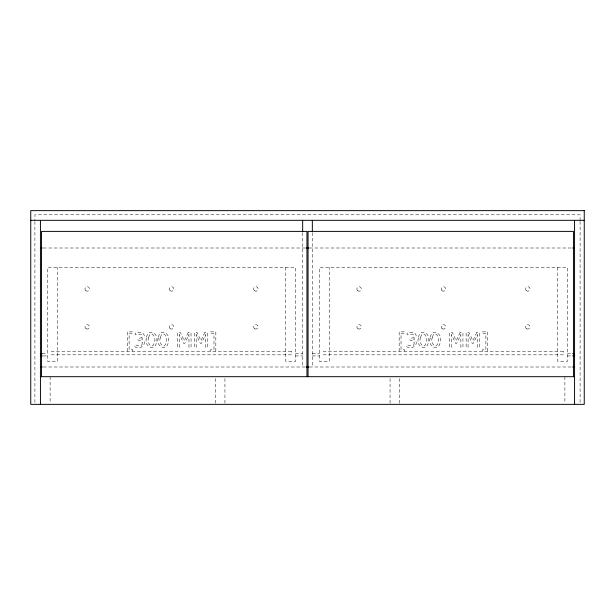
<?xml version="1.0" encoding="UTF-8"?>
<svg xmlns="http://www.w3.org/2000/svg" width="615" height="615" viewBox="0 0 615 615"><rect width="100%" height="100%" fill="white"/><g stroke="black" fill="none" stroke-linecap="round" stroke-linejoin="round"><path stroke-width="0.46" stroke-dasharray="3.08 2.31" d="M43.319 247.999L305.578 247.999M309.422 247.999L571.681 247.999M42.235 353.717L47.632 353.717M295.461 353.717L302.657 353.717M312.343 353.717L319.539 353.717M567.368 353.717L572.765 353.717M43.135 355.931L47.632 355.931M295.461 355.931L302.657 355.931M312.343 355.931L319.539 355.931M567.368 355.931L572.765 355.931M43.319 367.001L305.578 367.001M309.422 367.001L571.681 367.001M580.099 220.531L580.099 214.789L34.901 214.789L34.901 220.531M580.099 221.492L580.099 404.363M564.877 376.688L564.877 403.409M557.682 267.371L557.682 361.466L567.368 361.466L567.368 267.371L319.539 267.371L319.539 361.466L329.225 361.466L329.225 267.371M487.733 351.227L487.733 331.854L482.245 331.854L482.245 333.276L485.888 333.276L485.888 349.804L482.245 349.804L482.245 351.227M404.662 351.227L404.662 349.804L401.018 349.804L401.018 333.276L404.662 333.276L404.662 331.854L399.173 331.854L399.173 351.227M399.75 378.594L399.75 403.409M390.064 378.594L390.064 404.363M312.343 232.731L312.343 367.001M302.657 232.731L302.657 367.001M285.775 267.371L285.775 361.466L295.461 361.466L295.461 267.371L47.632 267.371L47.632 361.466L57.318 361.466L57.318 267.371M224.936 378.594L224.936 403.409M215.827 351.227L215.827 331.854L210.338 331.854L210.338 333.276L213.982 333.276L213.982 349.804L210.338 349.804L210.338 351.227M215.25 378.594L215.25 404.363M132.755 351.227L132.755 349.804L129.112 349.804L129.112 333.276L132.755 333.276L132.755 331.854L127.267 331.854L127.267 351.227M50.123 376.688L50.123 403.409M34.901 221.492L34.901 403.402M146.554 338.073C143.287 346.637 155.818 352.426 156.456 341.779C159.7 333.23 147.185 327.426 146.554 338.073M158.363 338.073C155.088 346.637 167.626 352.426 168.256 341.779C171.508 333.23 158.993 327.426 158.363 338.073M418.461 338.073C415.194 346.637 427.725 352.426 428.363 341.779C431.607 333.23 419.092 327.426 418.461 338.073M430.269 338.073C426.995 346.637 439.533 352.426 440.163 341.779C443.415 333.23 430.9 327.426 430.269 338.073M148.738 337.335C146.016 341.978 152.366 351.004 154.257 342.578C157.017 337.873 150.598 328.817 148.738 337.335M160.546 337.335C157.824 341.978 164.174 351.004 166.065 342.578C168.825 337.873 162.398 328.817 160.546 337.335M420.645 337.335C417.923 341.978 424.273 351.004 426.164 342.578C428.924 337.873 422.505 328.817 420.645 337.335M432.453 337.335C429.731 341.978 436.081 351.004 437.972 342.578C440.732 337.873 434.305 328.817 432.453 337.335M142.234 342.793C142.672 349.543 133.263 341.932 134.816 346.722C139.674 350.811 148.453 343.554 142.226 339.549C139.613 339.142 146.362 336.836 143.718 334.199C141.927 331.424 137.875 332.039 135.254 333.13C133.747 337.789 142.557 330.709 141.881 336.559A2.037 2.037 0 0 1 141.043 337.843L138.029 338.481L138.029 340.126L141.289 340.656L142.234 342.793M414.141 342.793C414.579 349.543 405.17 341.932 406.723 346.722C411.581 350.811 420.36 343.554 414.133 339.549C411.52 339.142 418.269 336.836 415.625 334.199C413.834 331.424 409.782 332.039 407.161 333.13C405.654 337.789 414.464 330.709 413.787 336.559A2.037 2.037 0 0 1 412.949 337.843L409.936 338.481L409.936 340.126L413.195 340.656L414.141 342.793M188.136 332.523L184.346 340.764L180.418 332.523L177.566 332.523L177.566 347.329L179.519 347.329L179.519 334.568L183.585 343.255L184.854 343.255L188.951 334.568L188.951 347.329L191.042 347.329L191.042 332.523L188.136 332.523M204.803 332.523L201.013 340.764L197.084 332.523L194.232 332.523L194.232 347.329L196.185 347.329L196.185 334.568L200.252 343.255L201.52 343.255L205.618 334.568L205.618 347.329L207.709 347.329L207.709 332.523L204.803 332.523M460.043 332.523L456.253 340.764L452.325 332.523L449.473 332.523L449.473 347.329L451.425 347.329L451.425 334.568L455.492 343.255L456.76 343.255L460.858 334.568L460.858 347.329L462.949 347.329L462.949 332.523L460.043 332.523M476.71 332.523L472.92 340.764L468.991 332.523L466.139 332.523L466.139 347.329L468.092 347.329L468.092 334.568L472.159 343.255L473.427 343.255L477.524 334.568L477.524 347.329L479.615 347.329L479.615 332.523L476.71 332.523M291.31 351.227L51.783 351.227L51.783 354.824L291.31 354.824L291.31 351.227M563.217 351.227L323.69 351.227L323.69 354.824L563.217 354.824L563.217 351.227M526.225 290.526A2.214 2.214 0 0 0 529.93 289.534A2.214 2.214 0 0 0 527.216 286.821A2.214 2.214 0 0 0 526.225 290.526M526.686 328.787A2.214 2.214 0 0 0 530.007 326.873A2.214 2.214 0 0 0 526.686 324.958A2.214 2.214 0 0 0 526.686 328.787M441.885 290.526A2.214 2.214 0 0 0 445.591 289.534A2.214 2.214 0 0 0 442.877 286.821A2.214 2.214 0 0 0 441.885 290.526M442.346 328.787A2.214 2.214 0 0 0 445.667 326.873A2.214 2.214 0 0 0 442.346 324.958A2.214 2.214 0 0 0 442.346 328.787M357.546 290.526A2.214 2.214 0 0 0 361.251 289.534A2.214 2.214 0 0 0 358.537 286.821A2.214 2.214 0 0 0 357.546 290.526M358.007 328.787A2.214 2.214 0 0 0 361.328 326.873A2.214 2.214 0 0 0 358.007 324.958A2.214 2.214 0 0 0 358.007 328.787M254.318 290.526A2.214 2.214 0 0 0 258.023 289.534A2.214 2.214 0 0 0 255.31 286.821A2.214 2.214 0 0 0 254.318 290.526M254.779 328.787A2.214 2.214 0 0 0 258.1 326.873A2.214 2.214 0 0 0 254.779 324.958A2.214 2.214 0 0 0 254.779 328.787M169.978 290.526A2.214 2.214 0 0 0 173.684 289.534A2.214 2.214 0 0 0 170.97 286.821A2.214 2.214 0 0 0 169.978 290.526M169.978 328.441A2.214 2.214 0 0 0 173.684 327.449A2.214 2.214 0 0 0 170.97 324.735A2.214 2.214 0 0 0 169.978 328.441M85.639 290.526A2.214 2.214 0 0 0 89.344 289.534A2.214 2.214 0 0 0 86.63 286.821A2.214 2.214 0 0 0 85.639 290.526M86.1 328.787A2.214 2.214 0 0 0 89.421 326.873A2.214 2.214 0 0 0 86.1 324.958A2.214 2.214 0 0 0 86.1 328.787"/><path stroke-width="0.92" d="M30.75 220.324L584.25 220.324M40.436 247.999L42.358 247.999M306.178 247.999L308.822 247.999M572.642 247.999L574.564 247.999M40.436 353.717L42.235 353.717M572.765 353.717L574.564 353.717M40.436 355.931L42.235 355.931M572.765 355.931L574.564 355.931M40.436 367.001L42.358 367.001M306.178 367.001L308.822 367.001M572.642 367.001L574.564 367.001M40.436 376.688L574.564 376.688M574.564 220.324L574.564 404.363M573.457 376.688L573.457 231.394L308.054 231.394L308.054 376.688M312.343 220.324L312.343 231.824M306.947 376.688L306.947 231.394L41.543 231.394L41.543 376.688M302.657 220.324L302.657 231.824M40.436 220.324L40.436 404.363M584.25 210.638L30.75 210.638L30.75 404.363L584.25 404.363L584.25 210.638"/></g></svg>
